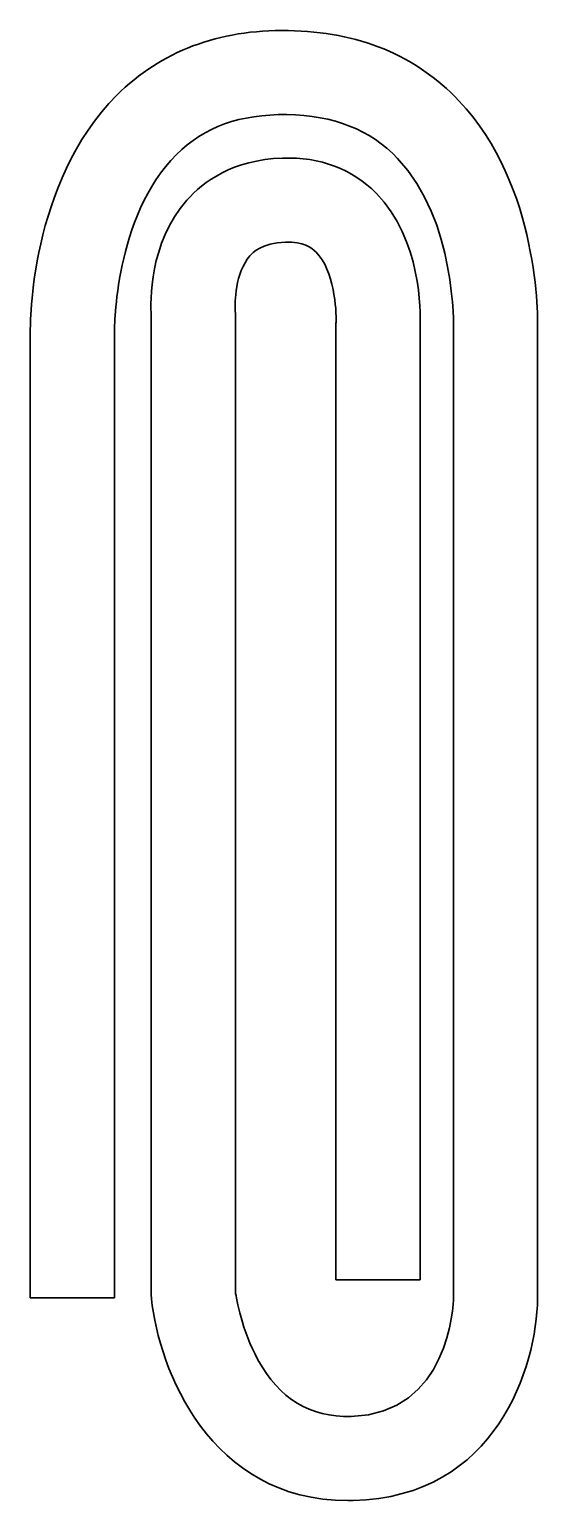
# Model space of a CAD drawing. Header units: centimetres. Extents: x 3.55 to 6.75, y -9.43 to -0.17.
import ezdxf

# ---------------------------------------------------------------- set-up
doc = ezdxf.new("R2010")
doc.units = ezdxf.units.CM
doc.header["$MEASUREMENT"] = 0
doc.layers.add('Layer 1', color=7, linetype='Continuous')

msp = doc.modelspace()

# ---------------------------------------------------------------- linework, layer by layer
at = {"layer": 'Layer 1', "color": 179, "lineweight": 35, "true_color": 0x231f20}
msp.add_open_spline([(5.5489, -9.4286), (4.6793, -9.4287), (4.3612, -8.602), (4.3145, -8.1594), (4.3145, -8.1594), (4.313, -8.1316), (4.313, -8.1316), (4.313, -8.1316), (4.313, -1.9748), (4.313, -1.9748), (4.3073, -1.8887), (4.2984, -1.5172), (4.5369, -1.247), (4.6383, -1.1321), (4.8251, -0.9929), (5.1388, -0.9825), (5.3743, -0.9743), (5.578, -1.0514), (5.7283, -1.2046), (6.0114, -1.4933), (6.007, -1.9516), (6.0037, -2.0342), (6.0037, -2.0342), (6.0037, -8.0399), (6.0037, -8.0399), (6.0037, -8.0399), (5.4745, -8.0399), (5.4745, -8.0399), (5.4745, -8.0399), (5.4745, -2.0213), (5.4745, -2.0213), (5.4745, -2.0213), (5.4749, -2.0144), (5.4749, -2.0144), (5.4782, -1.9373), (5.4625, -1.6883), (5.3498, -1.5744), (5.3212, -1.5455), (5.2694, -1.5076), (5.1565, -1.5114), (5.0049, -1.5164), (4.9512, -1.5772), (4.9336, -1.5972), (4.8404, -1.7028), (4.8369, -1.8952), (4.8411, -1.9409), (4.8411, -1.9409), (4.8422, -1.965), (4.8422, -1.965), (4.8422, -1.965), (4.8422, -8.1146), (4.8422, -8.1146), (4.849, -8.162), (4.8822, -8.3574), (4.9838, -8.5428), (5.1186, -8.7888), (5.3104, -8.906), (5.5694, -8.8992), (6.1861, -8.8845), (6.2124, -8.1984), (6.2134, -8.1503), (6.2134, -8.1503), (6.213, -2.0653), (6.213, -2.0653), (6.213, -2.0653), (6.2132, -2.06), (6.2132, -2.06), (6.2134, -2.0539), (6.2325, -1.3734), (5.862, -0.9839), (5.6904, -0.8035), (5.4623, -0.7135), (5.1648, -0.709), (4.8734, -0.7041), (4.6466, -0.7867), (4.4718, -0.9602), (4.0807, -1.3484), (4.0818, -2.0606), (4.0819, -2.0678), (4.0819, -2.0678), (4.0819, -8.1527), (4.0819, -8.1527), (4.0819, -8.1527), (3.5527, -8.1527), (3.5527, -8.1527), (3.5527, -8.1527), (3.5527, -2.0705), (3.5527, -2.0705), (3.5522, -2.0359), (3.5471, -1.1351), (4.0965, -0.5871), (4.3742, -0.3101), (4.7369, -0.1728), (5.173, -0.1799), (5.6152, -0.1867), (5.9769, -0.3354), (6.2479, -0.6219), (6.7546, -1.1574), (6.7447, -1.9878), (6.7421, -2.0748), (6.7421, -2.0748), (6.7426, -8.1547), (6.7426, -8.1547), (6.7426, -8.1547), (6.7426, -8.1568), (6.7426, -8.1568), (6.7359, -8.5872), (6.4848, -9.4068), (5.582, -9.4283), (5.5709, -9.4285), (5.5598, -9.4286), (5.5489, -9.4286)], degree=3, knots=[0, 0, 0, 0, 1, 1, 1, 2, 2, 2, 3, 3, 3, 4, 4, 4, 5, 5, 5, 6, 6, 6, 7, 7, 7, 8, 8, 8, 9, 9, 9, 10, 10, 10, 11, 11, 11, 12, 12, 12, 13, 13, 13, 14, 14, 14, 15, 15, 15, 16, 16, 16, 17, 17, 17, 18, 18, 18, 19, 19, 19, 20, 20, 20, 21, 21, 21, 22, 22, 22, 23, 23, 23, 24, 24, 24, 25, 25, 25, 26, 26, 26, 27, 27, 27, 28, 28, 28, 29, 29, 29, 30, 30, 30, 31, 31, 31, 32, 32, 32, 33, 33, 33, 34, 34, 34, 35, 35, 35, 36, 36, 36, 37, 37, 37, 37], dxfattribs=at)

doc.saveas('drawing.dxf')
